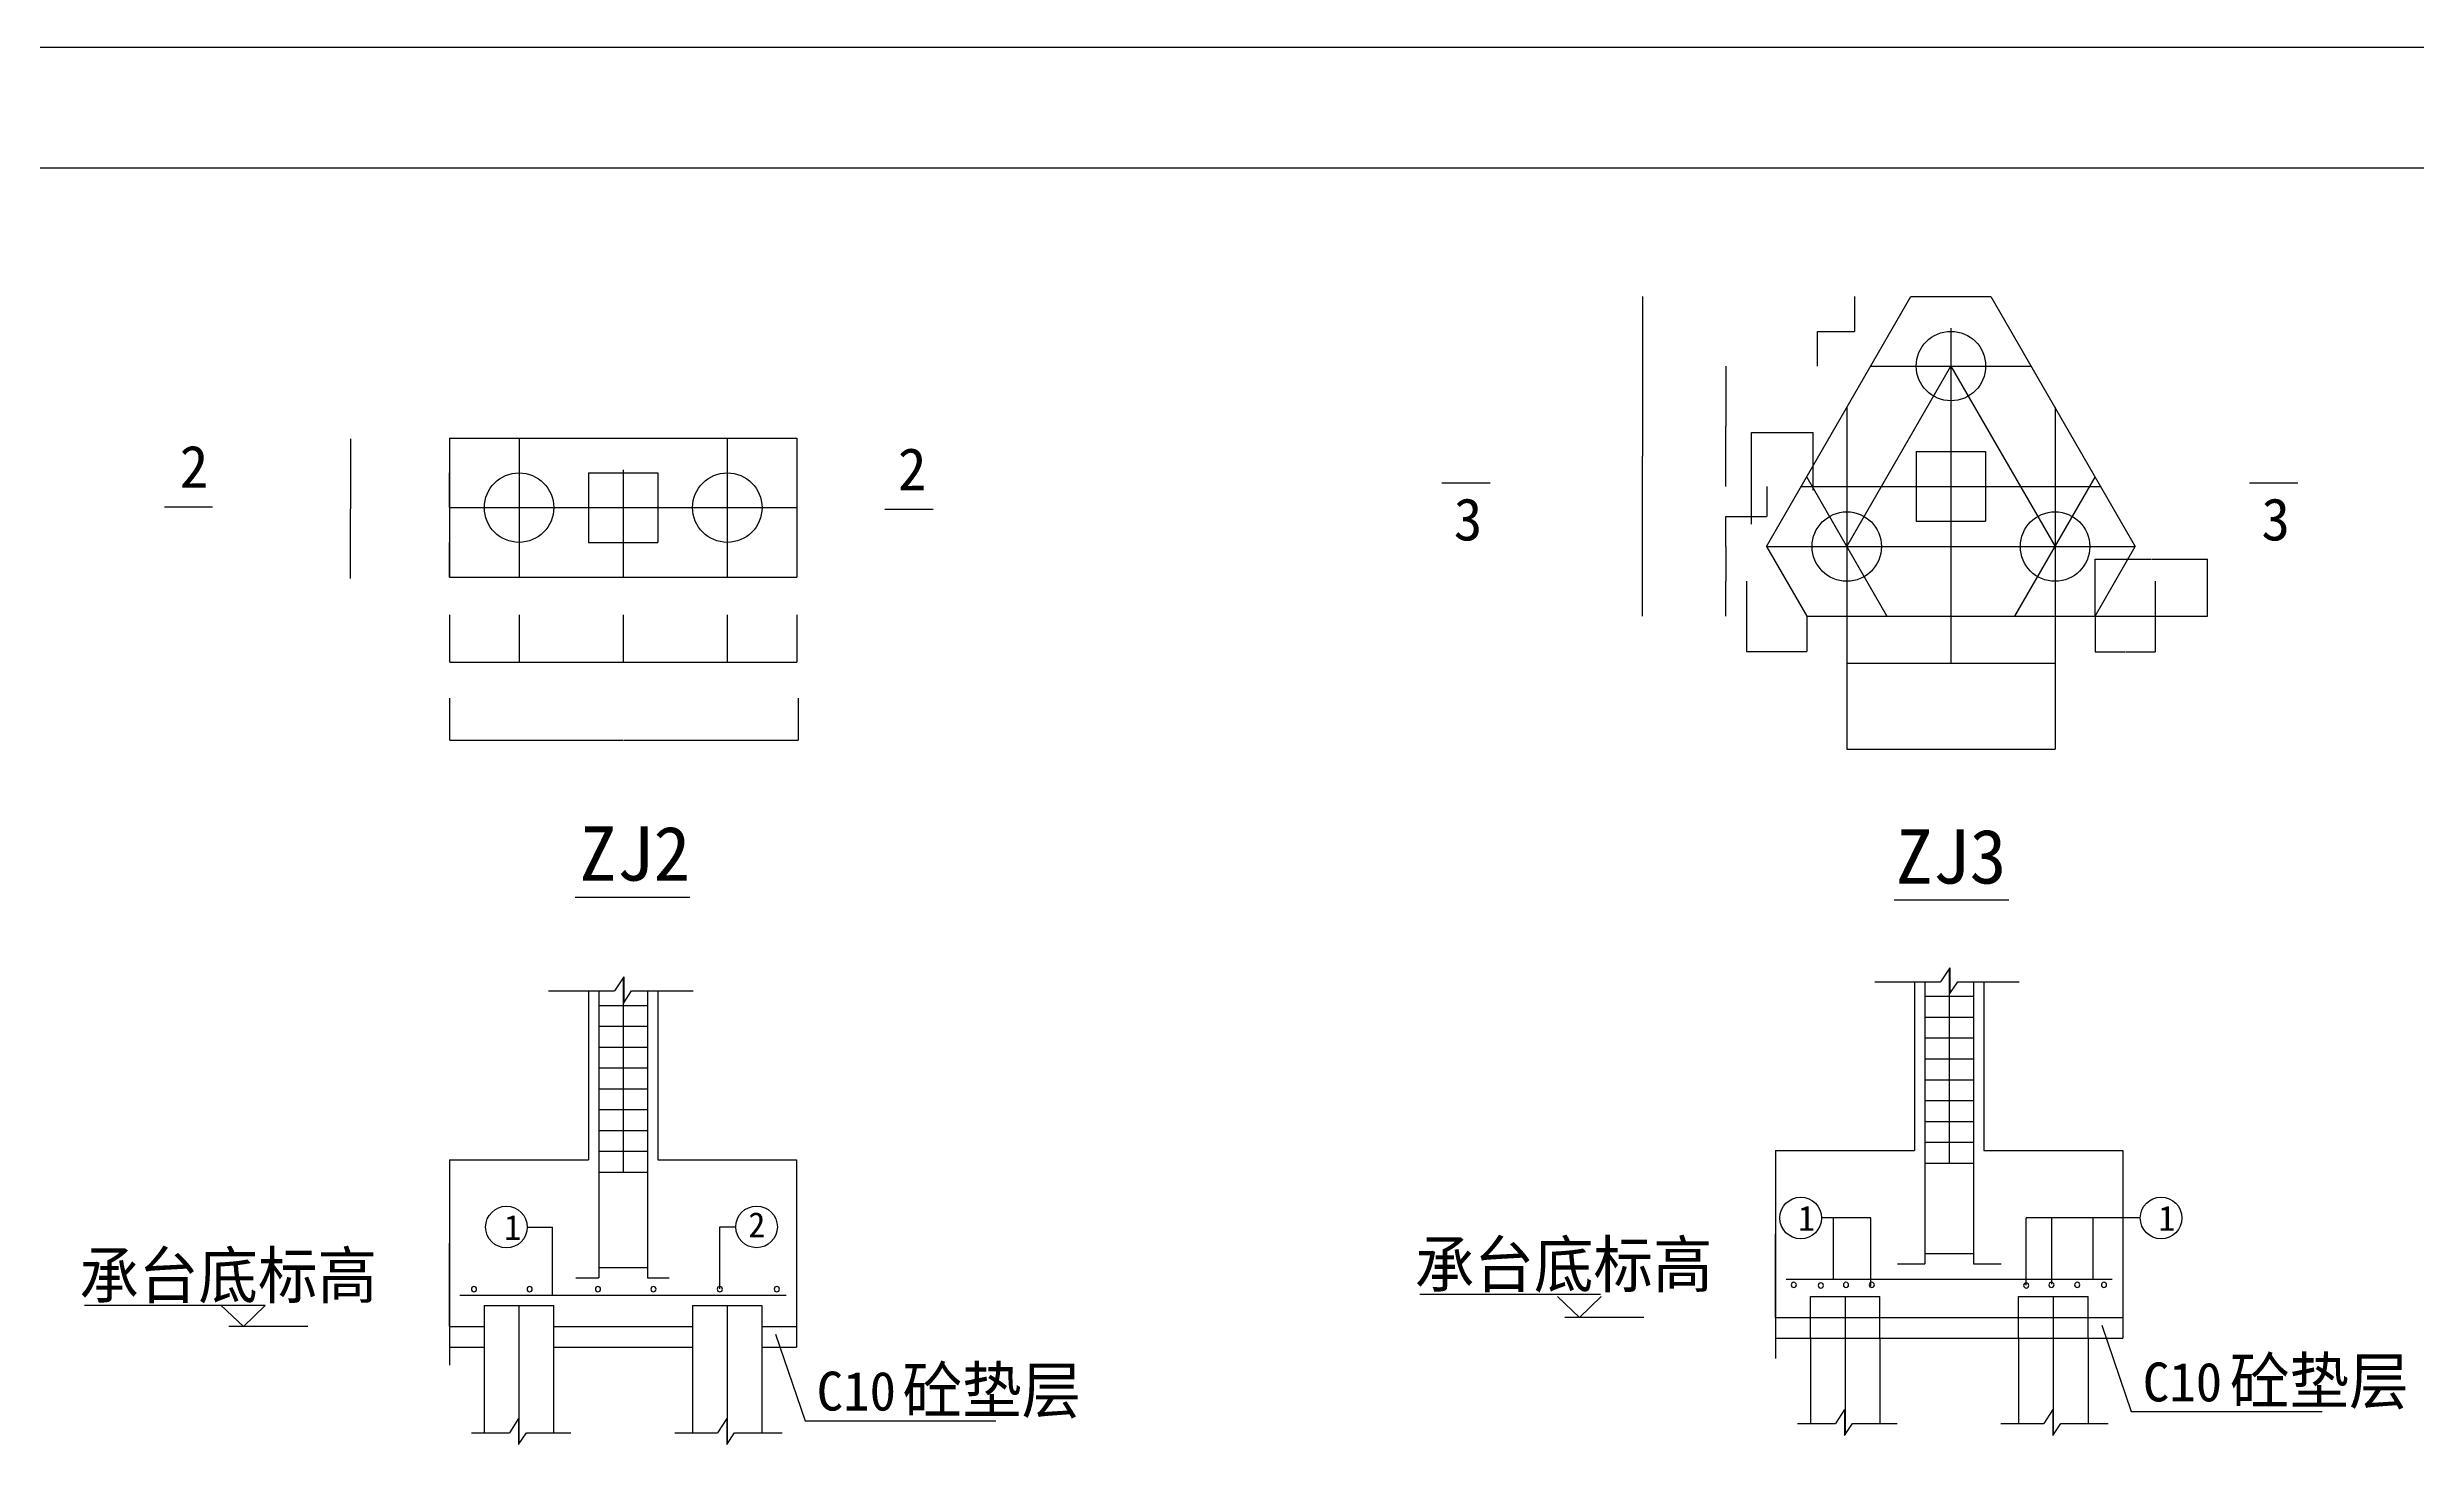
# Model space of a CAD drawing. Header units: metres. Extents: x 5647 to 71238, y 8406 to 50306.
# Drawn here: x 22681 to 42343, y 38653 to 50306 of the extents above; entities that cross this region are included whole.
import ezdxf

# ---------------------------------------------------------------- set-up
doc = ezdxf.new("R2010")
doc.units = ezdxf.units.M
for name, color, linetype in [('AXIS', 7, 'Continuous'), ('CCX', 7, 'Continuous'), ('HZ', 2, 'Continuous'), ('LI', 7, 'Continuous'), ('LIS', 2, 'Continuous'), ('LT', 7, 'Continuous'), ('LTX', 7, 'Continuous'), ('STEEL', 4, 'Continuous'), ('TXT', 7, 'Continuous'), ('ZU', 2, 'Continuous')]:
    doc.layers.add(name, color=color, linetype=linetype)
doc.dimstyles.get("Standard").update_dxf_attribs({"dimtxt": 2.5, "dimasz": 2.5, "dimexe": 1.25, "dimexo": 0.625, "dimtad": 1, "dimcen": 2.5, "dimazin": 3, "dimtfac": 1, "dimtmove": 0, "dimatfit": 3})

# ---------------------------------------------------------------- blocks, each defined once
blk = doc.blocks.new('_CLOSEDFILLED')
at = {"color": 0, "linetype": 'BYBLOCK'}
blk.add_solid([(-1, 0), (0, 0), (-1, 0)], dxfattribs=at)
blk = doc.blocks.new('*D23')
for p, q in [((28323.46, 45599.62), (28323.46, 45208.88)), ((28899.52, 45599.62), (28899.52, 45208.88)), ((28323.71, 45208.88), (28609.99, 45208.88)), ((28612.99, 45208.88), (28899.27, 45208.88))]:
    blk.add_line(p, q)
at = {"layer": 'Defpoints'}
for p in [(28323.46, 45599.62), (28899.52, 45599.62), (28323.46, 45208.88)]:
    blk.add_point(p, dxfattribs=at)
at = {"layer": 'CCX', "xscale": 0.25, "yscale": 0.25, "rotation": 180}
blk.add_blockref('_CLOSEDFILLED', (28323.46, 45208.88), dxfattribs=at)
at = {"layer": 'CCX', "xscale": 0.25, "yscale": 0.25}
blk.add_blockref('_CLOSEDFILLED', (28899.52, 45208.88), dxfattribs=at)
at = {"layer": 'CCX', "insert": (28611.49, 45208.88), "char_height": 1, "attachment_point": 5}
blk.add_mtext('350', dxfattribs=at)
blk = doc.blocks.new('*D24')
for p, q in [((27459.38, 45599.62), (27459.38, 45208.88)), ((28323.46, 45599.62), (28323.46, 45208.88)), ((27459.63, 45208.88), (27889.92, 45208.88)), ((27892.92, 45208.88), (28323.21, 45208.88))]:
    blk.add_line(p, q)
at = {"layer": 'Defpoints'}
for p in [(27459.38, 45599.62), (28323.46, 45599.62), (27459.38, 45208.88)]:
    blk.add_point(p, dxfattribs=at)
at = {"layer": 'CCX', "xscale": 0.25, "yscale": 0.25, "rotation": 180}
blk.add_blockref('_CLOSEDFILLED', (27459.38, 45208.88), dxfattribs=at)
at = {"layer": 'CCX', "xscale": 0.25, "yscale": 0.25}
blk.add_blockref('_CLOSEDFILLED', (28323.46, 45208.88), dxfattribs=at)
at = {"layer": 'CCX', "insert": (27891.42, 45208.88), "char_height": 1, "attachment_point": 5}
blk.add_mtext('600', dxfattribs=at)
blk = doc.blocks.new('*D25')
for p, q in [((26595.29, 45599.62), (26595.29, 45208.88)), ((27459.38, 45599.62), (27459.38, 45208.88)), ((26595.54, 45208.88), (27025.835, 45208.88)), ((27028.835, 45208.88), (27459.13, 45208.88))]:
    blk.add_line(p, q)
at = {"layer": 'Defpoints'}
for p in [(26595.29, 45599.62), (27459.38, 45599.62), (26595.29, 45208.88)]:
    blk.add_point(p, dxfattribs=at)
at = {"layer": 'CCX', "xscale": 0.25, "yscale": 0.25, "rotation": 180}
blk.add_blockref('_CLOSEDFILLED', (26595.29, 45208.88), dxfattribs=at)
at = {"layer": 'CCX', "xscale": 0.25, "yscale": 0.25}
blk.add_blockref('_CLOSEDFILLED', (27459.38, 45208.88), dxfattribs=at)
at = {"layer": 'CCX', "insert": (27027.335, 45208.88), "char_height": 1, "attachment_point": 5}
blk.add_mtext('600', dxfattribs=at)
blk = doc.blocks.new('*D26')
for p, q in [((26019.24, 45599.62), (26019.24, 45208.88)), ((26595.29, 45599.62), (26595.29, 45208.88)), ((26019.49, 45208.88), (26305.765, 45208.88)), ((26308.765, 45208.88), (26595.04, 45208.88))]:
    blk.add_line(p, q)
at = {"layer": 'Defpoints'}
for p in [(26019.24, 45599.62), (26595.29, 45599.62), (26019.24, 45208.88)]:
    blk.add_point(p, dxfattribs=at)
at = {"layer": 'CCX', "xscale": 0.25, "yscale": 0.25, "rotation": 180}
blk.add_blockref('_CLOSEDFILLED', (26019.24, 45208.88), dxfattribs=at)
at = {"layer": 'CCX', "xscale": 0.25, "yscale": 0.25}
blk.add_blockref('_CLOSEDFILLED', (26595.29, 45208.88), dxfattribs=at)
at = {"layer": 'CCX', "insert": (26307.265, 45208.88), "char_height": 1, "attachment_point": 5}
blk.add_mtext('350', dxfattribs=at)
blk = doc.blocks.new('*D27')
for p, q in [((40173.71, 45878.76), (40173.71, 45292.89)), ((39674.83, 45590.72), (39674.83, 45292.89)), ((39675.08, 45292.89), (39922.77, 45292.89)), ((39925.77, 45292.89), (40173.46, 45292.89))]:
    blk.add_line(p, q)
at = {"layer": 'Defpoints'}
for p in [(40173.71, 45878.76), (39674.83, 45590.72), (39674.83, 45292.89)]:
    blk.add_point(p, dxfattribs=at)
at = {"layer": 'CCX', "xscale": 0.25, "yscale": 0.25, "rotation": 180}
blk.add_blockref('_CLOSEDFILLED', (39674.83, 45292.89), dxfattribs=at)
at = {"layer": 'CCX', "xscale": 0.25, "yscale": 0.25}
blk.add_blockref('_CLOSEDFILLED', (40173.71, 45292.89), dxfattribs=at)
at = {"layer": 'CCX', "insert": (39924.27, 45292.89), "char_height": 1, "attachment_point": 5}
blk.add_mtext('350', dxfattribs=at)
blk = doc.blocks.new('*D28')
for p, q in [((36782.61, 45878.76), (36782.61, 45297.29)), ((37281.49, 45590.72), (37281.49, 45297.29)), ((36782.86, 45297.29), (37030.55, 45297.29)), ((37033.55, 45297.29), (37281.24, 45297.29))]:
    blk.add_line(p, q)
at = {"layer": 'Defpoints'}
for p in [(36782.61, 45878.76), (37281.49, 45590.72), (36782.61, 45297.29)]:
    blk.add_point(p, dxfattribs=at)
at = {"layer": 'CCX', "xscale": 0.25, "yscale": 0.25, "rotation": 180}
blk.add_blockref('_CLOSEDFILLED', (36782.61, 45297.29), dxfattribs=at)
at = {"layer": 'CCX', "xscale": 0.25, "yscale": 0.25}
blk.add_blockref('_CLOSEDFILLED', (37281.49, 45297.29), dxfattribs=at)
at = {"layer": 'CCX', "insert": (37032.05, 45297.29), "char_height": 1, "attachment_point": 5}
blk.add_mtext('350', dxfattribs=at)
blk = doc.blocks.new('*D29')
for p, q in [((38478.16, 45590.72), (38478.16, 45199.98)), ((39342.24, 45590.72), (39342.24, 45199.98)), ((38478.41, 45199.98), (38908.7, 45199.98)), ((38911.7, 45199.98), (39341.99, 45199.98))]:
    blk.add_line(p, q)
at = {"layer": 'Defpoints'}
for p in [(38478.16, 45590.72), (39342.24, 45590.72), (38478.16, 45199.98)]:
    blk.add_point(p, dxfattribs=at)
at = {"layer": 'CCX', "xscale": 0.25, "yscale": 0.25, "rotation": 180}
blk.add_blockref('_CLOSEDFILLED', (38478.16, 45199.98), dxfattribs=at)
at = {"layer": 'CCX', "xscale": 0.25, "yscale": 0.25}
blk.add_blockref('_CLOSEDFILLED', (39342.24, 45199.98), dxfattribs=at)
at = {"layer": 'CCX', "insert": (38910.2, 45199.98), "char_height": 1, "attachment_point": 5}
blk.add_mtext('600', dxfattribs=at)
blk = doc.blocks.new('*D30')
for p, q in [((37614.08, 45590.72), (37614.08, 45199.98)), ((38478.16, 45590.72), (38478.16, 45199.98)), ((37614.33, 45199.98), (38044.62, 45199.98)), ((38047.62, 45199.98), (38477.91, 45199.98))]:
    blk.add_line(p, q)
at = {"layer": 'Defpoints'}
for p in [(37614.08, 45590.72), (38478.16, 45590.72), (37614.08, 45199.98)]:
    blk.add_point(p, dxfattribs=at)
at = {"layer": 'CCX', "xscale": 0.25, "yscale": 0.25, "rotation": 180}
blk.add_blockref('_CLOSEDFILLED', (37614.08, 45199.98), dxfattribs=at)
at = {"layer": 'CCX', "xscale": 0.25, "yscale": 0.25}
blk.add_blockref('_CLOSEDFILLED', (38478.16, 45199.98), dxfattribs=at)
at = {"layer": 'CCX', "insert": (38046.12, 45199.98), "char_height": 1, "attachment_point": 5}
blk.add_mtext('600', dxfattribs=at)
blk = doc.blocks.new('*D69')
for p, q in [((26018.27, 41081.59), (26018.27, 40390.33)), ((26018.02, 40390.33), (26017.77, 40390.33)), ((26018.27, 39699.06), (26018.27, 40390.33)), ((26018.27, 40390.33), (26018.27, 40390.33)), ((26018.52, 40390.33), (26018.77, 40390.33))]:
    blk.add_line(p, q)
at = {"layer": 'Defpoints'}
for p in [(26018.27, 41081.59), (26018.27, 40390.33), (26018.27, 39699.06)]:
    blk.add_point(p, dxfattribs=at)
at = {"layer": 'CCX', "xscale": 0.25, "yscale": 0.25}
blk.add_blockref('_CLOSEDFILLED', (26018.27, 40390.33), dxfattribs=at)
at = {"layer": 'CCX', "xscale": 0.25, "yscale": 0.25, "rotation": 180}
blk.add_blockref('_CLOSEDFILLED', (26018.27, 40390.33), dxfattribs=at)
at = {"layer": 'CCX', "insert": (26018.27, 40391.455), "char_height": 1, "attachment_point": 5}
blk.add_mtext('H', dxfattribs=at)
blk = doc.blocks.new('*D70')
for p, q in [((37023.7, 41157.06), (37023.7, 40465.79)), ((37023.45, 40465.79), (37023.2, 40465.79)), ((37023.7, 39774.52), (37023.7, 40465.79)), ((37023.7, 40465.79), (37023.7, 40465.79)), ((37023.95, 40465.79), (37024.2, 40465.79))]:
    blk.add_line(p, q)
at = {"layer": 'Defpoints'}
for p in [(37023.7, 41157.06), (37023.7, 40465.79), (37023.7, 39774.52)]:
    blk.add_point(p, dxfattribs=at)
at = {"layer": 'CCX', "xscale": 0.25, "yscale": 0.25}
blk.add_blockref('_CLOSEDFILLED', (37023.7, 40465.79), dxfattribs=at)
at = {"layer": 'CCX', "xscale": 0.25, "yscale": 0.25, "rotation": 180}
blk.add_blockref('_CLOSEDFILLED', (37023.7, 40465.79), dxfattribs=at)
at = {"layer": 'CCX', "insert": (37023.7, 40466.915), "char_height": 1, "attachment_point": 5}
blk.add_mtext('H', dxfattribs=at)
blk = doc.blocks.new('*D72')
for p, q in [((26018.02, 39818.05), (26017.77, 39818.05)), ((26018.27, 39871.88), (26018.27, 39818.05)), ((26018.27, 39699.06), (26018.27, 39818.05)), ((26018.27, 39818.05), (26018.27, 39818.05)), ((26018.52, 39818.05), (26018.77, 39818.05))]:
    blk.add_line(p, q)
at = {"layer": 'Defpoints'}
for p in [(26018.27, 39871.88), (26018.27, 39818.05), (26018.27, 39699.06)]:
    blk.add_point(p, dxfattribs=at)
at = {"layer": 'CCX', "xscale": 0.25, "yscale": 0.25}
blk.add_blockref('_CLOSEDFILLED', (26018.27, 39818.05), dxfattribs=at)
at = {"layer": 'CCX', "xscale": 0.25, "yscale": 0.25, "rotation": 180}
blk.add_blockref('_CLOSEDFILLED', (26018.27, 39818.05), dxfattribs=at)
at = {"layer": 'CCX', "insert": (26018.27, 39819.175), "char_height": 1, "attachment_point": 5}
blk.add_mtext('100', dxfattribs=at)
blk = doc.blocks.new('*D73')
for p, q in [((26018.27, 39699.06), (26018.27, 39378)), ((26018.27, 39526.24), (26018.27, 39378)), ((26018.02, 39378), (26017.77, 39378)), ((26018.27, 39378), (26018.27, 39378)), ((26018.52, 39378), (26018.77, 39378))]:
    blk.add_line(p, q)
at = {"layer": 'Defpoints'}
for p in [(26018.27, 39699.06), (26018.27, 39526.24), (26018.27, 39378)]:
    blk.add_point(p, dxfattribs=at)
at = {"layer": 'CCX', "xscale": 0.25, "yscale": 0.25}
blk.add_blockref('_CLOSEDFILLED', (26018.27, 39378), dxfattribs=at)
at = {"layer": 'CCX', "xscale": 0.25, "yscale": 0.25, "rotation": 180}
blk.add_blockref('_CLOSEDFILLED', (26018.27, 39378), dxfattribs=at)
at = {"layer": 'CCX', "insert": (26018.27, 39379.125), "char_height": 1, "attachment_point": 5}
blk.add_mtext('80', dxfattribs=at)
blk = doc.blocks.new('*D74')
for p, q in [((26018.02, 40138.09), (26017.77, 40138.09)), ((26018.27, 39871.88), (26018.27, 40138.09)), ((26018.27, 39958.28), (26018.27, 40138.09)), ((26018.27, 40138.09), (26018.27, 40138.09)), ((26018.52, 40138.09), (26018.77, 40138.09))]:
    blk.add_line(p, q)
at = {"layer": 'Defpoints'}
for p in [(26018.27, 40138.09), (26018.27, 39958.28), (26018.27, 39871.88)]:
    blk.add_point(p, dxfattribs=at)
at = {"layer": 'CCX', "xscale": 0.25, "yscale": 0.25}
blk.add_blockref('_CLOSEDFILLED', (26018.27, 40138.09), dxfattribs=at)
at = {"layer": 'CCX', "xscale": 0.25, "yscale": 0.25, "rotation": 180}
blk.add_blockref('_CLOSEDFILLED', (26018.27, 40138.09), dxfattribs=at)
at = {"layer": 'CCX', "insert": (26018.27, 40139.215), "char_height": 1, "attachment_point": 5}
blk.add_mtext('40', dxfattribs=at)
blk = doc.blocks.new('*D75')
for p, q in [((37023.7, 39774.52), (37023.7, 39432.35)), ((37023.7, 39601.7), (37023.7, 39432.35)), ((37023.45, 39432.35), (37023.2, 39432.35)), ((37023.7, 39432.35), (37023.7, 39432.35)), ((37023.95, 39432.35), (37024.2, 39432.35))]:
    blk.add_line(p, q)
at = {"layer": 'Defpoints'}
for p in [(37023.7, 39774.52), (37023.7, 39601.7), (37023.7, 39432.35)]:
    blk.add_point(p, dxfattribs=at)
at = {"layer": 'CCX', "xscale": 0.25, "yscale": 0.25}
blk.add_blockref('_CLOSEDFILLED', (37023.7, 39432.35), dxfattribs=at)
at = {"layer": 'CCX', "xscale": 0.25, "yscale": 0.25, "rotation": 180}
blk.add_blockref('_CLOSEDFILLED', (37023.7, 39432.35), dxfattribs=at)
at = {"layer": 'CCX', "insert": (37023.7, 39433.475), "char_height": 1, "attachment_point": 5}
blk.add_mtext('80', dxfattribs=at)
blk = doc.blocks.new('*D76')
for p, q in [((37023.7, 39947.34), (37023.7, 39866.46)), ((37023.45, 39866.46), (37023.2, 39866.46)), ((37023.7, 39774.52), (37023.7, 39866.46)), ((37023.7, 39866.46), (37023.7, 39866.46)), ((37023.95, 39866.46), (37024.2, 39866.46))]:
    blk.add_line(p, q)
at = {"layer": 'Defpoints'}
for p in [(37023.7, 39947.34), (37023.7, 39866.46), (37023.7, 39774.52)]:
    blk.add_point(p, dxfattribs=at)
at = {"layer": 'CCX', "xscale": 0.25, "yscale": 0.25}
blk.add_blockref('_CLOSEDFILLED', (37023.7, 39866.46), dxfattribs=at)
at = {"layer": 'CCX', "xscale": 0.25, "yscale": 0.25, "rotation": 180}
blk.add_blockref('_CLOSEDFILLED', (37023.7, 39866.46), dxfattribs=at)
at = {"layer": 'CCX', "insert": (37023.7, 39867.585), "char_height": 1, "attachment_point": 5}
blk.add_mtext('100', dxfattribs=at)
blk = doc.blocks.new('*D77')
for p, q in [((37023.45, 40237.44), (37023.2, 40237.44)), ((37023.7, 39947.34), (37023.7, 40237.44)), ((37023.7, 40033.75), (37023.7, 40237.44)), ((37023.7, 40237.44), (37023.7, 40237.44)), ((37023.95, 40237.44), (37024.2, 40237.44))]:
    blk.add_line(p, q)
at = {"layer": 'Defpoints'}
for p in [(37023.7, 40237.44), (37023.7, 40033.75), (37023.7, 39947.34)]:
    blk.add_point(p, dxfattribs=at)
at = {"layer": 'CCX', "xscale": 0.25, "yscale": 0.25}
blk.add_blockref('_CLOSEDFILLED', (37023.7, 40237.44), dxfattribs=at)
at = {"layer": 'CCX', "xscale": 0.25, "yscale": 0.25, "rotation": 180}
blk.add_blockref('_CLOSEDFILLED', (37023.7, 40237.44), dxfattribs=at)
at = {"layer": 'CCX', "insert": (37023.7, 40238.565), "char_height": 1, "attachment_point": 5}
blk.add_mtext('40', dxfattribs=at)
blk = doc.blocks.new('*D100')
for p, q in [((37677.27, 48239.42), (37677.27, 47951.39)), ((37371.51, 47663.37), (37371.51, 47951.39)), ((37371.76, 47951.39), (37522.89, 47951.39)), ((37525.89, 47951.39), (37677.02, 47951.39))]:
    blk.add_line(p, q)
at = {"layer": 'Defpoints'}
for p in [(37677.27, 48239.42), (37371.51, 47951.39), (37371.51, 47663.37)]:
    blk.add_point(p, dxfattribs=at)
at = {"layer": 'CCX', "xscale": 0.25, "yscale": 0.25, "rotation": 180}
blk.add_blockref('_CLOSEDFILLED', (37371.51, 47951.39), dxfattribs=at)
at = {"layer": 'CCX', "xscale": 0.25, "yscale": 0.25}
blk.add_blockref('_CLOSEDFILLED', (37677.27, 47951.39), dxfattribs=at)
at = {"layer": 'CCX', "insert": (37524.39, 47951.39), "char_height": 1, "attachment_point": 5}
blk.add_mtext('350', dxfattribs=at)
blk = doc.blocks.new('*D101')
for p, q in [((36610.74, 46166.77), (36610.74, 45878.74)), ((36610.49, 45878.74), (36610.24, 45878.74)), ((36610.74, 45590.72), (36610.74, 45878.74)), ((36610.74, 45878.74), (36610.74, 45878.74)), ((36610.99, 45878.74), (36611.24, 45878.74))]:
    blk.add_line(p, q)
at = {"layer": 'Defpoints'}
for p in [(36610.74, 46166.77), (36610.74, 45878.74), (36610.74, 45590.72)]:
    blk.add_point(p, dxfattribs=at)
at = {"layer": 'CCX', "xscale": 0.25, "yscale": 0.25}
blk.add_blockref('_CLOSEDFILLED', (36610.74, 45878.74), dxfattribs=at)
at = {"layer": 'CCX', "xscale": 0.25, "yscale": 0.25, "rotation": 180}
blk.add_blockref('_CLOSEDFILLED', (36610.74, 45878.74), dxfattribs=at)
at = {"layer": 'CCX', "insert": (36610.74, 45879.865), "char_height": 1, "attachment_point": 5}
blk.add_mtext('350', dxfattribs=at)
blk = doc.blocks.new('*D102')
for p, q in [((36949.27, 46665.64), (36949.27, 46416.2)), ((36610.74, 46166.77), (36610.74, 46416.2)), ((36610.99, 46416.2), (36778.505, 46416.2)), ((36781.505, 46416.2), (36949.02, 46416.2))]:
    blk.add_line(p, q)
at = {"layer": 'Defpoints'}
for p in [(36949.27, 46665.64), (36610.74, 46416.2), (36610.74, 46166.77)]:
    blk.add_point(p, dxfattribs=at)
at = {"layer": 'CCX', "xscale": 0.25, "yscale": 0.25, "rotation": 180}
blk.add_blockref('_CLOSEDFILLED', (36610.74, 46416.2), dxfattribs=at)
at = {"layer": 'CCX', "xscale": 0.25, "yscale": 0.25}
blk.add_blockref('_CLOSEDFILLED', (36949.27, 46416.2), dxfattribs=at)
at = {"layer": 'CCX', "insert": (36780.005, 46416.2), "char_height": 1, "attachment_point": 5}
blk.add_mtext('350', dxfattribs=at)
blk = doc.blocks.new('*D103')
for p, q in [((36610.74, 47663.37), (36610.74, 47164.5)), ((36610.49, 47164.5), (36610.24, 47164.5)), ((36610.74, 46665.64), (36610.74, 47164.5)), ((36610.74, 47164.5), (36610.74, 47164.5)), ((36610.99, 47164.5), (36611.24, 47164.5))]:
    blk.add_line(p, q)
at = {"layer": 'Defpoints'}
for p in [(36610.74, 47663.37), (36610.74, 47164.5), (36610.74, 46665.64)]:
    blk.add_point(p, dxfattribs=at)
at = {"layer": 'CCX', "xscale": 0.25, "yscale": 0.25}
blk.add_blockref('_CLOSEDFILLED', (36610.74, 47164.5), dxfattribs=at)
at = {"layer": 'CCX', "xscale": 0.25, "yscale": 0.25, "rotation": 180}
blk.add_blockref('_CLOSEDFILLED', (36610.74, 47164.5), dxfattribs=at)
at = {"layer": 'CCX', "insert": (36610.74, 47165.625), "char_height": 1, "attachment_point": 5}
blk.add_mtext('700', dxfattribs=at)
blk = doc.blocks.new('*D104')
for p, q in [((26019.24, 47065.47), (26019.24, 46777.44)), ((26018.99, 46777.44), (26018.74, 46777.44)), ((26019.24, 46489.41), (26019.24, 46777.44)), ((26019.24, 46777.44), (26019.24, 46777.44)), ((26019.49, 46777.44), (26019.74, 46777.44))]:
    blk.add_line(p, q)
at = {"layer": 'Defpoints'}
for p in [(26019.24, 47065.47), (26019.24, 46777.44), (26019.24, 46489.41)]:
    blk.add_point(p, dxfattribs=at)
at = {"layer": 'CCX', "xscale": 0.25, "yscale": 0.25}
blk.add_blockref('_CLOSEDFILLED', (26019.24, 46777.44), dxfattribs=at)
at = {"layer": 'CCX', "xscale": 0.25, "yscale": 0.25, "rotation": 180}
blk.add_blockref('_CLOSEDFILLED', (26019.24, 46777.44), dxfattribs=at)
at = {"layer": 'CCX', "insert": (26019.24, 46778.565), "char_height": 1, "attachment_point": 5}
blk.add_mtext('350', dxfattribs=at)
blk = doc.blocks.new('*D105')
for p, q in [((26019.24, 46489.41), (26019.24, 46201.39)), ((26018.99, 46201.39), (26018.74, 46201.39)), ((26019.24, 45913.36), (26019.24, 46201.39)), ((26019.24, 46201.39), (26019.24, 46201.39)), ((26019.49, 46201.39), (26019.74, 46201.39))]:
    blk.add_line(p, q)
at = {"layer": 'Defpoints'}
for p in [(26019.24, 46489.41), (26019.24, 46201.39), (26019.24, 45913.36)]:
    blk.add_point(p, dxfattribs=at)
at = {"layer": 'CCX', "xscale": 0.25, "yscale": 0.25}
blk.add_blockref('_CLOSEDFILLED', (26019.24, 46201.39), dxfattribs=at)
at = {"layer": 'CCX', "xscale": 0.25, "yscale": 0.25, "rotation": 180}
blk.add_blockref('_CLOSEDFILLED', (26019.24, 46201.39), dxfattribs=at)
at = {"layer": 'CCX', "insert": (26019.24, 46202.515), "char_height": 1, "attachment_point": 5}
blk.add_mtext('350', dxfattribs=at)
blk = doc.blocks.new('*D107')
for p, q in [((39674.83, 45590.72), (39674.83, 46062.77)), ((39675.08, 46062.77), (40138.38, 46062.77)), ((40143.38, 46062.77), (40606.68, 46062.77)), ((40606.93, 45590.72), (40606.93, 46062.77))]:
    blk.add_line(p, q)
at = {"layer": 'Defpoints'}
for p in [(39674.83, 46062.77), (39674.83, 45590.72), (40606.93, 45590.72)]:
    blk.add_point(p, dxfattribs=at)
at = {"layer": 'CCX', "xscale": 0.25, "yscale": 0.25, "rotation": 180}
blk.add_blockref('_CLOSEDFILLED', (39674.83, 46062.77), dxfattribs=at)
at = {"layer": 'CCX', "xscale": 0.25, "yscale": 0.25}
blk.add_blockref('_CLOSEDFILLED', (40606.93, 46062.77), dxfattribs=at)
at = {"layer": 'CCX', "insert": (40140.88, 46062.77), "char_height": 1, "attachment_point": 5}
blk.add_mtext('932,1', dxfattribs=at)
blk = doc.blocks.new('*D114')
for p, q in [((26019.24, 44908.88), (26019.24, 44560.53)), ((28911.12, 44908.88), (28911.12, 44560.53)), ((26019.49, 44560.53), (27463.18, 44560.53)), ((27467.18, 44560.53), (28910.87, 44560.53))]:
    blk.add_line(p, q)
at = {"layer": 'Defpoints'}
for p in [(26019.24, 44908.88), (28911.12, 44908.88), (26019.24, 44560.53)]:
    blk.add_point(p, dxfattribs=at)
at = {"xscale": 0.25, "yscale": 0.25, "rotation": 180}
blk.add_blockref('_CLOSEDFILLED', (26019.24, 44560.53), dxfattribs=at)
at = {"xscale": 0.25, "yscale": 0.25}
blk.add_blockref('_CLOSEDFILLED', (28911.12, 44560.53), dxfattribs=at)
at = {"insert": (27465.18, 44560.53), "char_height": 1, "attachment_point": 5}
blk.add_mtext('1900', dxfattribs=at)
blk = doc.blocks.new('*D116')
for p, q in [((25197.83, 47060.58), (25197.83, 46480.67)), ((25197.58, 46480.67), (25197.33, 46480.67)), ((25197.83, 45900.76), (25197.83, 46480.67)), ((25197.83, 46480.67), (25197.83, 46480.67)), ((25198.08, 46480.67), (25198.33, 46480.67))]:
    blk.add_line(p, q)
at = {"layer": 'Defpoints'}
for p in [(25197.83, 47060.58), (25197.83, 46480.67), (25197.83, 45900.76)]:
    blk.add_point(p, dxfattribs=at)
at = {"xscale": 0.25, "yscale": 0.25}
blk.add_blockref('_CLOSEDFILLED', (25197.83, 46480.67), dxfattribs=at)
at = {"xscale": 0.25, "yscale": 0.25, "rotation": 180}
blk.add_blockref('_CLOSEDFILLED', (25197.83, 46480.67), dxfattribs=at)
at = {"insert": (25197.83, 46481.795), "char_height": 1, "attachment_point": 5}
blk.add_mtext('700', dxfattribs=at)
blk = doc.blocks.new('*D118')
for p, q in [((35919.37, 48239.42), (35919.37, 46915.07)), ((35919.12, 46915.07), (35918.87, 46915.07)), ((35919.37, 45590.72), (35919.37, 46915.07)), ((35919.37, 46915.07), (35919.37, 46915.07)), ((35919.62, 46915.07), (35919.87, 46915.07))]:
    blk.add_line(p, q)
at = {"layer": 'Defpoints'}
for p in [(35919.37, 48239.42), (35919.37, 46915.07), (35919.37, 45590.72)]:
    blk.add_point(p, dxfattribs=at)
at = {"xscale": 0.25, "yscale": 0.25}
blk.add_blockref('_CLOSEDFILLED', (35919.37, 46915.07), dxfattribs=at)
at = {"xscale": 0.25, "yscale": 0.25, "rotation": 180}
blk.add_blockref('_CLOSEDFILLED', (35919.37, 46915.07), dxfattribs=at)
at = {"insert": (35919.37, 46916.195), "char_height": 1, "attachment_point": 5}
blk.add_mtext('1750', dxfattribs=at)
blk = doc.blocks.new('*D119')
for p, q in [((36823.89, 46353.09), (36823.89, 47111.96)), ((36824.14, 47111.96), (37077.93, 47111.96)), ((37080.93, 47111.96), (37334.72, 47111.96)), ((37334.97, 46633.22), (37334.97, 47111.96))]:
    blk.add_line(p, q)
at = {"layer": 'Defpoints'}
for p in [(36823.89, 47111.96), (37334.97, 46633.22), (36823.89, 46353.09)]:
    blk.add_point(p, dxfattribs=at)
at = {"xscale": 0.25, "yscale": 0.25, "rotation": 180}
blk.add_blockref('_CLOSEDFILLED', (36823.89, 47111.96), dxfattribs=at)
at = {"xscale": 0.25, "yscale": 0.25}
blk.add_blockref('_CLOSEDFILLED', (37334.97, 47111.96), dxfattribs=at)
at = {"insert": (37079.43, 47111.96), "char_height": 1, "attachment_point": 5}
blk.add_mtext('350', dxfattribs=at)
blk = doc.blocks.new('*D132')
for p, q in [((37614.08, 44899.98), (37614.08, 44487.01)), ((39342.24, 44899.98), (39342.24, 44487.01)), ((37614.33, 44487.01), (38476.16, 44487.01)), ((38480.16, 44487.01), (39341.99, 44487.01))]:
    blk.add_line(p, q)
at = {"layer": 'Defpoints'}
for p in [(37614.08, 44899.98), (39342.24, 44899.98), (37614.08, 44487.01)]:
    blk.add_point(p, dxfattribs=at)
at = {"xscale": 0.25, "yscale": 0.25, "rotation": 180}
blk.add_blockref('_CLOSEDFILLED', (37614.08, 44487.01), dxfattribs=at)
at = {"xscale": 0.25, "yscale": 0.25}
blk.add_blockref('_CLOSEDFILLED', (39342.24, 44487.01), dxfattribs=at)
at = {"insert": (38478.16, 44487.01), "char_height": 1, "attachment_point": 5}
blk.add_mtext('1200', dxfattribs=at)

msp = doc.modelspace()

# ---------------------------------------------------------------- linework, layer by layer
msp.add_line((65047.47, 50306.01), (5647.47, 50306.01))
msp.add_lwpolyline([(8147.47, 9406.01), (64047.47, 9406.01), (64047.47, 49306.01), (8147.47, 49306.01)], close=True)
at = {"layer": 'AXIS'}
for p, q in [((38478.16, 47978), (38478.16, 45590.72)), ((37614.08, 46166.77), (38478.16, 47663.37)), ((37812.98, 47663.37), (39143.34, 47663.37)), ((38478.16, 47663.37), (39342.24, 46166.77)), ((37614.08, 47318.86), (37614.08, 44715.44)), ((39342.24, 47318.86), (39342.24, 44715.44)), ((26595.29, 47065.47), (26595.29, 45913.36)), ((28323.46, 47065.47), (28323.46, 45913.36)), ((27459.38, 46804.04), (27459.38, 45913.36)), ((37236.93, 46665.64), (39719.39, 46665.64)), ((37281.49, 46742.82), (37946.67, 45590.72)), ((39009.65, 45590.72), (39674.83, 46742.82)), ((26019.24, 46489.41), (28899.52, 46489.41)), ((36949.03, 46166.77), (40007.29, 46166.77)), ((39674.83, 45590.72), (40606.93, 45590.72)), ((27458.41, 42590.25), (27458.41, 40978.84)), ((38463.85, 42665.71), (38463.85, 41054.3)), ((37599.76, 39947.34), (37599.76, 38800.94)), ((39327.93, 39947.34), (39327.93, 38800.94)), ((26594.32, 39871.88), (26594.32, 38725.47)), ((28322.49, 39871.88), (28322.49, 38725.47))]:
    msp.add_line(p, q, dxfattribs=at)
at = {"layer": 'LI'}
for centre in [(38478.16, 47663.37), (26595.29, 46489.41), (28323.46, 46489.41), (37614.08, 46166.77), (39342.24, 46166.77)]:
    msp.add_circle(centre, 288.03, dxfattribs=at)
at = {"layer": 'LIS'}
for p, q in [((36948.9, 46166.77), (38145.58, 48239.42)), ((38145.58, 48239.42), (38810.74, 48239.42)), ((38810.74, 48239.42), (40007.42, 46166.77)), ((26019.24, 47065.47), (26019.24, 45913.36)), ((26019.24, 47065.47), (28899.52, 47065.47)), ((28899.52, 47065.47), (28899.52, 45913.36)), ((36948.9, 46166.77), (37281.49, 45590.72)), ((39674.83, 45590.72), (40007.42, 46166.77)), ((26019.24, 45913.36), (28899.52, 45913.36)), ((37281.49, 45590.72), (39674.83, 45590.72)), ((27170.38, 42481.38), (27170.38, 41081.59)), ((27746.43, 42481.38), (27746.43, 41081.59)), ((38175.82, 42556.84), (38175.82, 41157.06)), ((38751.87, 42556.84), (38751.87, 41157.06)), ((37023.7, 41157.06), (37023.7, 39601.7)), ((37023.7, 41157.06), (38175.82, 41157.06)), ((38751.87, 41157.06), (39903.99, 41157.06)), ((39903.99, 41157.06), (39903.99, 39601.7)), ((26018.27, 41081.59), (26018.27, 39526.24)), ((26018.27, 41081.59), (27170.38, 41081.59)), ((27746.43, 41081.59), (28898.55, 41081.59)), ((28898.55, 41081.59), (28898.55, 39526.24)), ((26306.29, 39871.88), (26306.29, 38817.89)), ((26306.29, 39871.88), (26882.35, 39871.88)), ((26882.35, 39871.88), (26882.35, 38817.89)), ((28034.46, 39871.88), (28034.46, 38817.89)), ((28034.46, 39871.88), (28610.52, 39871.88)), ((28610.52, 39871.88), (28610.52, 38817.89)), ((37023.7, 39774.52), (39903.99, 39774.52)), ((26018.27, 39699.06), (26306.29, 39699.06)), ((26018.27, 39526.24), (26306.29, 39526.24)), ((26882.35, 39699.06), (28034.46, 39699.06)), ((26882.35, 39526.24), (28034.46, 39526.24)), ((28610.52, 39699.06), (28898.55, 39699.06)), ((28610.52, 39526.24), (28898.55, 39526.24)), ((37023.7, 39601.7), (39903.99, 39601.7))]:
    msp.add_line(p, q, dxfattribs=at)
at = {"layer": 'LT'}
for p, q in [((38468.92, 42673.5), (38392.91, 42556.84)), ((38468.92, 42673.5), (38468.92, 42459)), ((26840.3, 42481.38), (27387.47, 42481.38)), ((27463.48, 42598.03), (27387.47, 42481.38)), ((27463.48, 42598.03), (27463.48, 42383.53)), ((27463.48, 42383.53), (27528.74, 42481.38)), ((27528.74, 42481.38), (28039.59, 42481.38)), ((37845.74, 42556.84), (38392.91, 42556.84)), ((38468.92, 42459), (38534.18, 42556.84)), ((38534.18, 42556.84), (39045.02, 42556.84)), ((26663.56, 40523.16), (26872.62, 40523.16)), ((26872.62, 39958.28), (26872.62, 40523.16)), ((28261.73, 40011.38), (28261.73, 40524.86)), ((28261.73, 40524.86), (28393.59, 40524.86)), ((37812.19, 40598.62), (37404.39, 40598.62)), ((37503.9, 40091.05), (37503.9, 40598.62)), ((37812.19, 40033.75), (37812.19, 40598.62)), ((39101.76, 40040.7), (39101.76, 40598.62)), ((40049.56, 40598.62), (39101.76, 40598.62)), ((39316.82, 40050.47), (39316.82, 40598.62)), ((39658.97, 40091.05), (39658.97, 40598.62)), ((35570.92, 39962.67), (34071.13, 39962.67)), ((35397.14, 39774.52), (35212.66, 39947.34)), ((35576.32, 39947.34), (35397.14, 39774.52)), ((24487.8, 39871.88), (22988.01, 39871.88)), ((24308.63, 39699.06), (24124.14, 39871.88)), ((24487.8, 39871.88), (24308.63, 39699.06)), ((35929.7, 39774.52), (35275.17, 39774.52)), ((24841.19, 39699.06), (24186.65, 39699.06)), ((28724.21, 39634.56), (28969.28, 38917.7)), ((37311.73, 39601.7), (37311.73, 38893.35)), ((37887.79, 39601.7), (37887.79, 38893.35)), ((39039.9, 39601.7), (39039.9, 38893.35)), ((39615.96, 39601.7), (39615.96, 38893.35)), ((39729.65, 39710.02), (39974.72, 38993.16)), ((26590.7, 38934.55), (26514.69, 38817.89)), ((26590.7, 38934.55), (26590.7, 38720.05)), ((28318.87, 38934.55), (28242.86, 38817.89)), ((28318.87, 38934.55), (28318.87, 38720.05)), ((37596.14, 39010.01), (37520.13, 38893.35)), ((37596.14, 39010.01), (37596.14, 38795.51)), ((39324.31, 39010.01), (39248.3, 38893.35)), ((39324.31, 39010.01), (39324.31, 38795.51)), ((39974.72, 38993.16), (41558.43, 38993.16)), ((26200.04, 38817.89), (26514.69, 38817.89)), ((26590.7, 38720.05), (26655.97, 38817.89)), ((26655.97, 38817.89), (27025.9, 38817.89)), ((27887.02, 38817.89), (28242.86, 38817.89)), ((28318.87, 38720.05), (28384.14, 38817.89)), ((28384.14, 38817.89), (28777.65, 38817.89)), ((28969.28, 38917.7), (30552.99, 38917.7)), ((37205.48, 38893.35), (37520.13, 38893.35)), ((37596.14, 38795.51), (37661.41, 38893.35)), ((37661.41, 38893.35), (38031.34, 38893.35)), ((38892.46, 38893.35), (39248.3, 38893.35)), ((39324.31, 38795.51), (39389.58, 38893.35)), ((39389.58, 38893.35), (39783.09, 38893.35))]:
    msp.add_line(p, q, dxfattribs=at)
for points in [[(34253.63, 46694.56), (34653.39, 46694.56)], [(40956.18, 46694.56), (41355.95, 46694.56)], [(23651.73, 46496.68), (24051.5, 46496.68)], [(29632.11, 46476.36), (30031.87, 46476.36)], [(27061.43, 43259.66), (28013.5, 43259.66)], [(38006.5, 43235.79), (38958.57, 43235.79)]]:
    msp.add_lwpolyline(points, dxfattribs=at)
for points in [[(26199.64, 40008.28, 1), (26242.84, 40008.28, 1)], [(26661.65, 40008.28, 1), (26704.85, 40008.28, 1)], [(27228.39, 40008.28, 1), (27271.6, 40008.28, 1)], [(27689.24, 40008.28, 1), (27732.44, 40008.28, 1)], [(28239.97, 40008.28, 1), (28283.17, 40008.28, 1)], [(28712.92, 40008.28, 1), (28756.12, 40008.28, 1)], [(37152.78, 40043.62, 1), (37195.98, 40043.62, 1)], [(37376.97, 40038.99, 1), (37420.17, 40038.99, 1)], [(37585.75, 40043.97, 1), (37628.96, 40043.97, 1)], [(37799.95, 40043.97, 1), (37843.16, 40043.97, 1)], [(39081.66, 40038.99, 1), (39124.86, 40038.99, 1)], [(39290.44, 40043.97, 1), (39333.65, 40043.97, 1)], [(39504.64, 40043.97, 1), (39547.85, 40043.97, 1)], [(39726.62, 40043.63, 1), (39769.82, 40043.63, 1)]]:
    msp.add_lwpolyline(points, format="xyb", close=True, dxfattribs=at)
for centre in [(37231.57, 40598.62), (40222.37, 40598.62), (26490.74, 40523.16), (28566.41, 40524.86)]:
    msp.add_circle(centre, 172.82, dxfattribs=at)
at = {"layer": 'LTX'}
for p, q in [((37311.73, 39601.7), (37311.73, 39947.34)), ((37311.73, 39947.34), (37887.79, 39947.34)), ((37887.79, 39601.7), (37887.79, 39947.34)), ((39039.9, 39947.34), (39615.96, 39947.34)), ((39039.9, 39601.7), (39039.9, 39947.34)), ((39615.96, 39601.7), (39615.96, 39947.34))]:
    msp.add_line(p, q, dxfattribs=at)
at = {"layer": 'STEEL'}
for p, q in [((27256.79, 42481.38), (27256.79, 40102.3)), ((27660.03, 42481.38), (27660.03, 40102.3)), ((38262.23, 42556.84), (38262.23, 40217.87)), ((38665.46, 42556.84), (38665.46, 40217.87)), ((27256.79, 42361.38), (27660.03, 42361.38)), ((38262.23, 42436.84), (38665.46, 42436.84)), ((27256.79, 42188.56), (27660.03, 42188.56)), ((38262.23, 42264.02), (38665.46, 42264.02)), ((38262.23, 42091.21), (38665.46, 42091.21)), ((27256.79, 42015.74), (27660.03, 42015.74)), ((38262.23, 41918.39), (38665.46, 41918.39)), ((27256.79, 41842.93), (27660.03, 41842.93)), ((38262.23, 41745.57), (38665.46, 41745.57)), ((27256.79, 41670.11), (27660.03, 41670.11)), ((27256.79, 41497.29), (27660.03, 41497.29)), ((38262.23, 41572.75), (38665.46, 41572.75)), ((27256.79, 41324.48), (27660.03, 41324.48)), ((38262.23, 41399.94), (38665.46, 41399.94)), ((27256.79, 41151.66), (27660.03, 41151.66)), ((38262.23, 41227.12), (38665.46, 41227.12)), ((27256.79, 40978.84), (27660.03, 40978.84)), ((38262.23, 41054.3), (38665.46, 41054.3)), ((27256.79, 40187.76), (27660.03, 40187.76)), ((38034.43, 40217.87), (38262.23, 40217.87)), ((38262.23, 40303.34), (38665.46, 40303.34)), ((38665.46, 40217.87), (38895.69, 40217.87)), ((26104.67, 39958.28), (28812.14, 39958.28)), ((27066.45, 40102.3), (27256.79, 40102.3)), ((27660.03, 40102.3), (27842.12, 40102.3)), ((37110.11, 40091.05), (39817.58, 40091.05))]:
    msp.add_line(p, q, dxfattribs=at)
at = {"layer": 'ZU'}
for p, q in [((38190.13, 46953.66), (38190.13, 46377.61)), ((38190.13, 46953.66), (38766.19, 46953.66)), ((38766.19, 46953.66), (38766.19, 46377.61)), ((27171.35, 46777.44), (27171.35, 46201.39)), ((27171.35, 46777.44), (27747.41, 46777.44)), ((27747.41, 46777.44), (27747.41, 46201.39)), ((38190.13, 46377.61), (38766.19, 46377.61)), ((27171.35, 46201.39), (27747.41, 46201.39))]:
    msp.add_line(p, q, dxfattribs=at)

# ---------------------------------------------------------------- texts
at = {"layer": 'HZ'}
for s, p in [('1', (26472.23, 40417.1)), ('2', (28497.78, 40438.81)), ('1', (37208.72, 40492.57)), ('1', (40199.52, 40492.57))]:
    msp.add_text(s, height=207.38, dxfattribs=at).set_placement(p)
at = {"layer": 'TXT'}
for s, height, p in [('2', 350, (23778.6, 46654.31)), ('2', 350, (29738.96, 46633.99)), ('3', 350, (34351.86, 46217.36)), ('3', 350, (41054.42, 46217.36)), ('ZJ2', 450, (27098.49, 43395.99)), ('ZJ3', 450, (38020.54, 43372.12)), ('承台底标高', 380.2, (22945.6, 39932.58)), ('承台底标高', 380.2, (34028.72, 40023.38)), ('C10', 322.59, (29065.24, 39001.84)), ('砼垫层', 380.2, (29777.88, 38980.45)), ('C10', 322.59, (40070.68, 39077.3)), ('砼垫层', 380.2, (40793.71, 39055.91))]:
    msp.add_text(s, height=height, dxfattribs=at).set_placement(p)

# ---------------------------------------------------------------- dimensions: what is measured, and where the dimension line sits
for base, p1, p2, text, picture, middle in [((35919.37, 46915.07), (35919.37, 45590.72), (35919.37, 48239.42), '1750', '*D118', (35919.37, 46916.195)), ((25197.83, 46480.67), (25197.83, 45900.76), (25197.83, 47060.58), '700', '*D116', (25197.83, 46481.795)), ((36823.89, 47111.96), (36823.89, 46353.09), (37334.97, 46633.22), '350', '*D119', (37079.43, 47111.96)), ((26019.24, 44560.53), (26019.24, 44908.88), (28911.12, 44908.88), '1900', '*D114', (27465.18, 44560.53)), ((37614.08, 44487.01), (37614.08, 44899.98), (39342.24, 44899.98), '1200', '*D132', (38478.16, 44487.01))]:
    dim = msp.add_linear_dim(base=base, p1=p1, p2=p2, text=text, dimstyle='Standard')
    dim.commit()
    dim.dimension.update_dxf_attribs({"geometry": picture, "text_midpoint": middle})
at = {"layer": 'CCX'}
for base, p1, p2, text, picture, middle in [((37371.51, 47951.39), (37371.51, 47663.37), (37677.27, 48239.42), '350', '*D100', (37524.39, 47951.39)), ((36610.74, 47164.5), (36610.74, 46665.64), (36610.74, 47663.37), '700', '*D103', (36610.74, 47165.625)), ((26019.24, 46777.44), (26019.24, 46489.41), (26019.24, 47065.47), '350', '*D104', (26019.24, 46778.565)), ((36610.74, 46416.2), (36610.74, 46166.77), (36949.27, 46665.64), '350', '*D102', (36780.005, 46416.2)), ((26019.24, 46201.39), (26019.24, 46489.41), (26019.24, 45913.36), '350', '*D105', (26019.24, 46202.515)), ((36610.74, 45878.74), (36610.74, 45590.72), (36610.74, 46166.77), '350', '*D101', (36610.74, 45879.865)), ((36782.61, 45297.29), (36782.61, 45878.76), (37281.49, 45590.72), '350', '*D28', (37032.05, 45297.29)), ((39674.83, 45292.89), (39674.83, 45590.72), (40173.71, 45878.76), '350', '*D27', (39924.27, 45292.89)), ((26019.24, 45208.88), (26019.24, 45599.62), (26595.29, 45599.62), '350', '*D26', (26307.265, 45208.88)), ((26595.29, 45208.88), (26595.29, 45599.62), (27459.38, 45599.62), '600', '*D25', (27027.335, 45208.88)), ((27459.38, 45208.88), (27459.38, 45599.62), (28323.46, 45599.62), '600', '*D24', (27891.42, 45208.88)), ((28323.46, 45208.88), (28323.46, 45599.62), (28899.52, 45599.62), '350', '*D23', (28611.49, 45208.88)), ((37614.08, 45199.98), (37614.08, 45590.72), (38478.16, 45590.72), '600', '*D30', (38046.12, 45199.98)), ((38478.16, 45199.98), (38478.16, 45590.72), (39342.24, 45590.72), '600', '*D29', (38910.2, 45199.98)), ((37023.7, 40465.79), (37023.7, 39774.52), (37023.7, 41157.06), 'H', '*D70', (37023.7, 40466.915)), ((26018.27, 40390.33), (26018.27, 39699.06), (26018.27, 41081.59), 'H', '*D69', (26018.27, 40391.455)), ((26018.27, 40138.09), (26018.27, 39871.88), (26018.27, 39958.28), '40', '*D74', (26018.27, 40139.215)), ((37023.7, 40237.44), (37023.7, 39947.34), (37023.7, 40033.75), '40', '*D77', (37023.7, 40238.565)), ((37023.7, 39866.46), (37023.7, 39774.52), (37023.7, 39947.34), '100', '*D76', (37023.7, 39867.585)), ((26018.27, 39818.05), (26018.27, 39699.06), (26018.27, 39871.88), '100', '*D72', (26018.27, 39819.175)), ((37023.7, 39432.35), (37023.7, 39774.52), (37023.7, 39601.7), '80', '*D75', (37023.7, 39433.475)), ((26018.27, 39378), (26018.27, 39699.06), (26018.27, 39526.24), '80', '*D73', (26018.27, 39379.125))]:
    dim = msp.add_linear_dim(base=base, p1=p1, p2=p2, text=text, dimstyle='Standard', dxfattribs=at)
    dim.commit()
    dim.dimension.update_dxf_attribs({"geometry": picture, "text_midpoint": middle})
dim = msp.add_linear_dim(base=(39674.83, 46062.77), p1=(39674.83, 45590.72), p2=(40606.93, 45590.72), dimstyle='Standard', dxfattribs=at)
dim.commit()
dim.dimension.update_dxf_attribs({"geometry": '*D107', "text_midpoint": (40140.88, 46062.77)})

doc.saveas('drawing.dxf')
